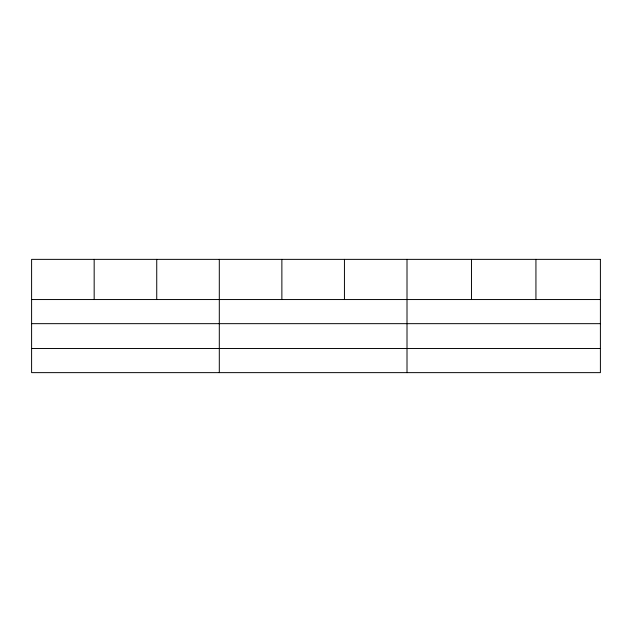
<?xml version="1.0" encoding="UTF-8"?>
<svg xmlns="http://www.w3.org/2000/svg" width="632" height="632" viewBox="0 0 632 632"><rect width="100%" height="100%" fill="white"/><g stroke="black" fill="none" stroke-linecap="round" stroke-linejoin="round"><path stroke-width="0.95" d="M31.6 299.544L600.4 299.544M31.6 323.663L600.4 323.663M31.6 348.516L600.4 348.516M535.936 259.365L535.936 299.544M471.472 259.365L471.472 299.544M407.008 259.365L407.008 372.635M344.44 259.365L344.44 299.544M281.872 259.365L281.872 299.544M219.304 259.365L219.304 372.635M156.736 259.365L156.736 299.544M94.168 259.365L94.168 299.544M600.4 259.365L31.6 259.365L31.6 372.635L600.4 372.635L600.4 259.365"/></g></svg>
